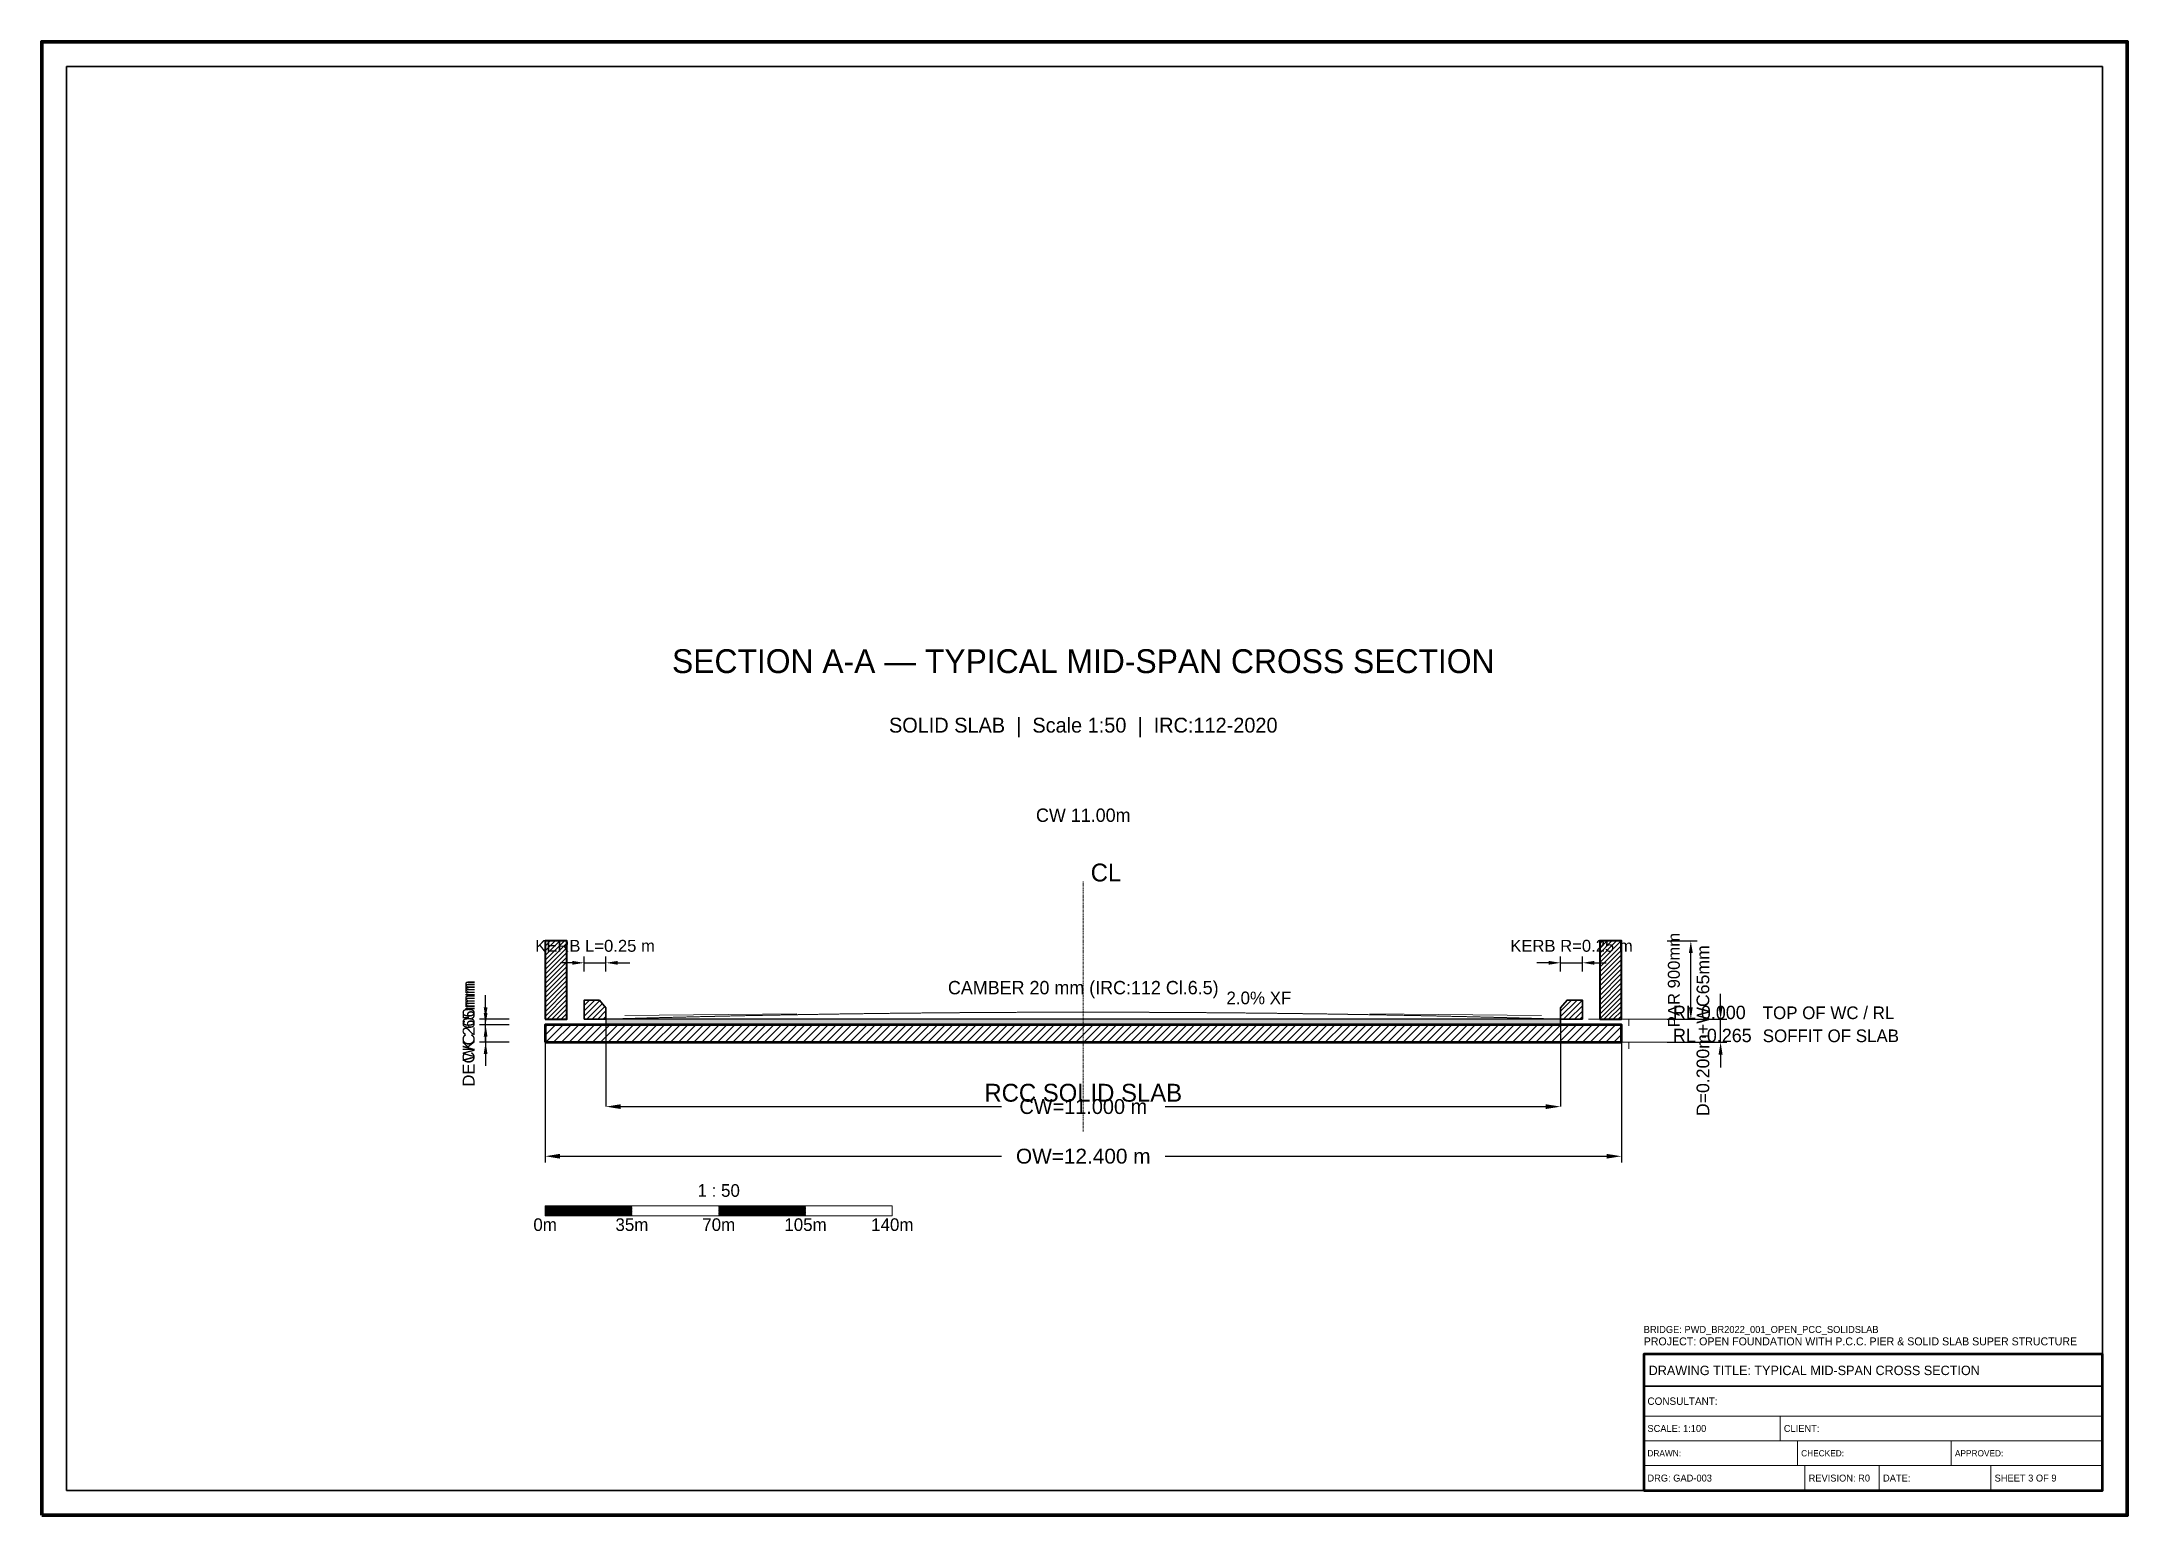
# Model space of a CAD drawing. Header units: metres. Extents: x 0 to 841, y 0 to 594.
import ezdxf
from ezdxf.enums import TextEntityAlignment as Align

# ---------------------------------------------------------------- set-up
doc = ezdxf.new("R2010")
doc.units = ezdxf.units.M
doc.linetypes.add('CENTER', pattern=[1.5, 0.75, -0.25, 0.25, -0.25])
doc.linetypes.add('DASHED', pattern=[0.5, 0.375, -0.125])
for name, color, linetype, lineweight in [('BORDER-INNER', 7, 'Continuous', 35), ('BORDER-OUTER', 7, 'Continuous', 70), ('DIM-LEVEL', 3, 'Continuous', 18), ('DIM-LINEAR', 3, 'Continuous', 18), ('DIM-SLOPE', 3, 'Continuous', 18), ('STRUC-CENTRE', 6, 'CENTER', 18), ('STRUC-HATCHING', 8, 'Continuous', 18), ('SUPER-CAMBER', 6, 'DASHED', 18), ('SUPER-DECK', 2, 'Continuous', 50), ('SUPER-KERB', 7, 'Continuous', 25), ('SUPER-PARAPET', 2, 'Continuous', 35), ('SUPER-WEARING', 8, 'Continuous', 25), ('SYM-SCALE', 7, 'Continuous', 13), ('TEXT-GENERAL', 7, 'Continuous', 18), ('TEXT-HEADER', 7, 'Continuous', 25), ('TEXT-LEVEL', 5, 'Continuous', 18), ('TEXT-SPEC', 7, 'Continuous', 13), ('TEXT-TITLE', 7, 'Continuous', 25), ('TITLEBLK-BOX', 7, 'Continuous', 50), ('TITLEBLK-TEXT', 7, 'Continuous', 18)]:
    doc.layers.add(name, color=color, linetype=linetype, lineweight=lineweight)
doc.styles.add('BRIDGE_STD', font='Arial.ttf')
doc.dimstyles.new('BRG_DIM', dxfattribs={"dimtxt": 0.006, "dimasz": 6, "dimexe": 1.25, "dimexo": 0.625, "dimtad": 1, "dimcen": 2.5, "dimazin": 3, "dimtfac": 1, "dimtmove": 0, "dimatfit": 3})
doc.dimstyles.new('pmb100', dxfattribs={"dimtxt": 2.5, "dimasz": 0.9375, "dimexe": 2.5, "dimexo": 2.5, "dimtad": 0, "dimtih": 1, "dimdec": 0, "dimtxsty": 'BRIDGE_STD', "dimcen": 2.5, "dimazin": 3, "dimtfac": 1, "dimtmove": 0, "dimatfit": 3})

# ---------------------------------------------------------------- blocks, each defined once
blk = doc.blocks.new('_CLOSEDFILLED')
at = {"color": 0, "linetype": 'BYBLOCK'}
blk.add_solid([(-1, 0.16), (0, 0), (-1, -0.16)], dxfattribs=at)
blk = doc.blocks.new('*D1')
for p, q in [((227.5, 200), (227.5, 164.725)), ((612.5, 200), (612.5, 164.725)), ((233.5, 164.725), (387, 164.725)), ((453, 164.725), (606.5, 164.725))]:
    blk.add_line(p, q)
at = {"layer": 'Defpoints'}
for p in [(227.5, 200), (612.5, 200), (227.5, 164.725)]:
    blk.add_point(p, dxfattribs=at)
at = {"layer": 'DIM-LINEAR', "xscale": 6, "yscale": 6, "rotation": 180}
blk.add_blockref('_CLOSEDFILLED', (227.5, 164.725), dxfattribs=at)
at = {"layer": 'DIM-LINEAR', "xscale": 6, "yscale": 6}
blk.add_blockref('_CLOSEDFILLED', (612.5, 164.725), dxfattribs=at)
at = {"layer": 'DIM-LINEAR', "color": 3, "insert": (420, 164.725), "char_height": 6, "attachment_point": 5}
blk.add_mtext('CW=11.000 m', dxfattribs=at)

msp = doc.modelspace()

# ---------------------------------------------------------------- hatches: boundary and pattern name
at = {"layer": 'STRUC-HATCHING'}
h = msp.add_hatch(dxfattribs=at)
h.set_pattern_fill('ANSI31', scale=0.42)
h.paths.add_polyline_path([(203, 200), (211.75, 200), (211.75, 231.5), (203, 231.5)])
h = msp.add_hatch(dxfattribs=at)
h.set_pattern_fill('ANSI31', scale=0.42)
h.paths.add_polyline_path([(628.25, 200), (637, 200), (637, 231.5), (628.25, 231.5)])
h = msp.add_hatch(dxfattribs=at)
h.set_pattern_fill('ANSI31', scale=0.49)
h.paths.add_polyline_path([(218.75, 200), (227.5, 200), (227.5, 204.62), (224.875, 207.7), (218.75, 207.7)])
h = msp.add_hatch(dxfattribs=at)
h.set_pattern_fill('ANSI31', scale=0.49)
h.paths.add_polyline_path([(612.5, 200), (621.25, 200), (621.25, 207.7), (615.125, 207.7), (612.5, 204.62)])
h = msp.add_hatch(dxfattribs=at)
h.set_pattern_fill('ANSI31', scale=0.7)
h.paths.add_polyline_path([(203, 190.725), (637, 190.725), (637, 197.725), (203, 197.725)])
at = {"layer": 'SUPER-WEARING'}
h = msp.add_hatch(dxfattribs=at)
h.set_pattern_fill('AR-SAND', scale=0.14)
h.paths.add_polyline_path([(227.5, 197.725), (612.5, 197.725), (612.5, 200), (227.5, 200)])
at = {"layer": 'SYM-SCALE'}
h = msp.add_hatch(dxfattribs=at)
h.set_pattern_fill('SOLID')
h.paths.add_polyline_path([(203, 120.725), (238, 120.725), (238, 124.805), (203, 124.805)])
h = msp.add_hatch(dxfattribs=at)
h.set_pattern_fill('SOLID')
h.paths.add_polyline_path([(273, 120.725), (308, 120.725), (308, 124.805), (273, 124.805)])

# ---------------------------------------------------------------- linework, layer by layer
at = {"layer": 'BORDER-INNER'}
msp.add_lwpolyline([(10, 10), (831, 10), (831, 584), (10, 584), (10, 10)], dxfattribs=at)
at = {"layer": 'BORDER-OUTER'}
msp.add_lwpolyline([(0, 0), (841, 0), (841, 594), (0, 594), (0, 0)], dxfattribs=at)
at = {"layer": 'DIM-LEVEL'}
for p, q in [((623.8, 200), (656.2, 200)), ((640, 200), (640, 197.3)), ((623.8, 190.725), (656.2, 190.725)), ((640, 190.725), (640, 188.025))]:
    msp.add_line(p, q, dxfattribs=at)
at = {"layer": 'DIM-SLOPE', "color": 3}
for p, q in [((304.5, 202.1), (235.2, 201.407)), ((535.5, 202.1), (604.8, 201.407))]:
    msp.add_line(p, q, dxfattribs=at)
at = {"layer": 'STRUC-CENTRE'}
msp.add_line((420, 154.725), (420, 255.5), dxfattribs=at)
at = {"layer": 'SUPER-CAMBER', "color": 6}
msp.add_lwpolyline([(227.5, 200), (246.75, 200.532), (266, 201.008), (285.25, 201.428), (304.5, 201.792), (323.75, 202.1), (343, 202.352), (362.25, 202.548), (381.5, 202.688), (400.75, 202.772), (420, 202.8), (439.25, 202.772), (458.5, 202.688), (477.75, 202.548), (497, 202.352), (516.25, 202.1), (535.5, 201.792), (554.75, 201.428), (574, 201.008), (593.25, 200.532), (612.5, 200)], dxfattribs=at)
at = {"layer": 'SUPER-DECK', "lineweight": 50}
msp.add_lwpolyline([(203, 190.725), (637, 190.725), (637, 197.725), (203, 197.725), (203, 190.725)], dxfattribs=at)
at = {"layer": 'SUPER-KERB', "lineweight": 35}
for points in [[(218.75, 200), (227.5, 200), (227.5, 204.62), (224.875, 207.7), (218.75, 207.7), (218.75, 200)], [(612.5, 200), (621.25, 200), (621.25, 207.7), (615.125, 207.7), (612.5, 204.62), (612.5, 200)]]:
    msp.add_lwpolyline(points, dxfattribs=at)
at = {"layer": 'SUPER-PARAPET', "lineweight": 40}
for points in [[(203, 200), (211.75, 200), (211.75, 231.5), (203, 231.5), (203, 200)], [(628.25, 200), (637, 200), (637, 231.5), (628.25, 231.5), (628.25, 200)]]:
    msp.add_lwpolyline(points, dxfattribs=at)
at = {"layer": 'SUPER-WEARING'}
msp.add_lwpolyline([(227.5, 197.725), (612.5, 197.725), (612.5, 200), (227.5, 200), (227.5, 197.725)], dxfattribs=at)
at = {"layer": 'SYM-SCALE'}
msp.add_lwpolyline([(203, 120.725), (343, 120.725), (343, 124.805), (203, 124.805), (203, 120.725)], dxfattribs=at)
at = {"layer": 'TITLEBLK-BOX', "lineweight": 50}
msp.add_lwpolyline([(646, 10), (831, 10), (831, 65), (646, 65), (646, 10)], dxfattribs=at)
at = {"layer": 'TITLEBLK-BOX', "lineweight": 30}
msp.add_lwpolyline([(646, 52), (831, 52), (831, 65), (646, 65), (646, 52)], dxfattribs=at)
at = {"layer": 'TITLEBLK-BOX', "lineweight": 18}
for points in [[(646, 40), (831, 40), (831, 52), (646, 52), (646, 40)], [(646, 30), (701, 30), (701, 40), (646, 40), (646, 30)], [(701, 30), (831, 30), (831, 40), (701, 40), (701, 30)], [(646, 20), (708, 20), (708, 30), (646, 30), (646, 20)], [(708, 20), (770, 20), (770, 30), (708, 30), (708, 20)], [(770, 20), (831, 20), (831, 30), (770, 30), (770, 20)], [(646, 10), (711, 10), (711, 20), (646, 20), (646, 10)], [(711, 10), (741, 10), (741, 20), (711, 20), (711, 10)], [(741, 10), (786, 10), (786, 20), (741, 20), (741, 10)], [(786, 10), (831, 10), (831, 20), (786, 20), (786, 10)]]:
    msp.add_lwpolyline(points, dxfattribs=at)

# ---------------------------------------------------------------- texts
at = {"layer": 'DIM-SLOPE', "color": 3}
msp.add_text('2.0% XF', height=5.1, dxfattribs=at).set_placement((477.75, 206))
at = {"layer": 'STRUC-CENTRE'}
msp.add_text('CL', height=7.2, dxfattribs=at).set_placement((423, 255.5))
at = {"layer": 'SUPER-CAMBER', "color": 6}
msp.add_text('CAMBER 20 mm (IRC:112 Cl.6.5)', height=5.4, dxfattribs=at).set_placement((420, 210), align=Align.CENTER)
at = {"layer": 'TEXT-GENERAL'}
for s, height, p in [('CW 11.00m', 5.4, (420, 279.5)), ('RCC SOLID SLAB', 7.2, (420, 166.725)), ('1 : 50', 5.1, (273, 128.375)), ('0m', 5.1, (203, 114.605)), ('35m', 5.1, (238, 114.605)), ('70m', 5.1, (273, 114.605)), ('105m', 5.1, (308, 114.605)), ('140m', 5.1, (343, 114.605))]:
    msp.add_text(s, height=height, dxfattribs=at).set_placement(p, align=Align.CENTER)
at = {"layer": 'TEXT-HEADER'}
msp.add_text('SECTION A-A — TYPICAL MID-SPAN CROSS SECTION', height=9.6, dxfattribs=at).set_placement((420, 339.5), align=Align.CENTER)
at = {"layer": 'TEXT-LEVEL'}
for s, height, p in [('RL 0.000', 5.4, (657.82, 200)), ('TOP OF WC / RL', 5.1, (694, 200)), ('RL -0.265', 5.4, (657.82, 190.725)), ('SOFFIT OF SLAB', 5.1, (694, 190.725))]:
    msp.add_text(s, height=height, dxfattribs=at).set_placement(p)
at = {"layer": 'TEXT-SPEC'}
msp.add_text('SOLID SLAB  |  Scale 1:50  |  IRC:112-2020', height=6, dxfattribs=at).set_placement((420, 315.5), align=Align.CENTER)
at = {"layer": 'TEXT-TITLE'}
for s, height, p in [('PROJECT: OPEN FOUNDATION WITH P.C.C. PIER & SOLID SLAB SUPER STRUCTURE', 3.2, (646, 68.5)), ('DRAWING TITLE: TYPICAL MID-SPAN CROSS SECTION', 3.8, (648, 56.5))]:
    msp.add_text(s, height=height, dxfattribs=at).set_placement(p)
at = {"layer": 'TITLEBLK-TEXT'}
for s, height, p in [('BRIDGE: PWD_BR2022_001_OPEN_PCC_SOLIDSLAB', 2.8, (646, 73.5)), ('CONSULTANT: ', 3, (647.5, 44.5)), ('SCALE: 1:100', 2.8, (647.5, 33.6)), ('CLIENT: ', 2.8, (702.5, 33.6)), ('DRAWN: ', 2.5, (647.5, 23.75)), ('CHECKED: ', 2.5, (709.5, 23.75)), ('APPROVED: ', 2.5, (771.5, 23.75)), ('DRG: GAD-003', 2.8, (647.5, 13.6)), ('REVISION: R0', 2.8, (712.5, 13.6)), ('DATE: ', 2.8, (742.5, 13.6)), ('SHEET 3 OF 9', 2.8, (787.5, 13.6))]:
    msp.add_text(s, height=height, dxfattribs=at).set_placement(p)

# ---------------------------------------------------------------- dimensions: what is measured, and where the dimension line sits
at = {"layer": 'DIM-LINEAR'}
for base, p1, p2, text, override in [((218.75, 222.7), (218.75, 216.7), (227.5, 216.7), 'KERB L=0.25 m', {"dimtxt": 4.8, "dimasz": 4.8, "dimgap": 1.92, "dimclrt": 3}), ((612.5, 222.7), (612.5, 216.7), (621.25, 216.7), 'KERB R=0.25 m', {"dimtxt": 4.8, "dimasz": 4.8, "dimgap": 1.92, "dimclrt": 3}), ((203, 144.725), (203, 200), (637, 200), 'OW=12.400 m', {"dimtxt": 6, "dimasz": 6, "dimgap": 2.4, "dimclrt": 3})]:
    msp.add_linear_dim(base=base, p1=p1, p2=p2, text=text, dimstyle='pmb100', override=override, dxfattribs=at).render()
for base, p1, p2, text, override in [((665, 200), (653, 200), (653, 231.5), 'PAR 900mm', {"dimtxt": 4.8, "dimasz": 4.8, "dimgap": 1.92, "dimclrt": 3}), ((677, 190.725), (653, 190.725), (653, 200), 'D=0.200m+WC65mm', {"dimtxt": 5.1, "dimasz": 5.1, "dimgap": 2.04, "dimclrt": 3}), ((179, 190.725), (191, 190.725), (191, 197.725), 'DECK 200mm', {"dimtxt": 4.8, "dimasz": 4.8, "dimgap": 1.92, "dimclrt": 3}), ((179, 197.725), (191, 197.725), (191, 200), 'WC 65mm', {"dimtxt": 4.8, "dimasz": 4.8, "dimgap": 1.92, "dimclrt": 3})]:
    msp.add_linear_dim(base=base, p1=p1, p2=p2, angle=90, text=text, dimstyle='pmb100', override=override, dxfattribs=at).render()
dim = msp.add_linear_dim(base=(227.5, 164.725), p1=(227.5, 200), p2=(612.5, 200), text='CW=11.000 m', dimstyle='BRG_DIM', override={"dimtxt": 6, "dimasz": 6, "dimgap": 2.4, "dimclrt": 3}, dxfattribs=at)
dim.commit()
dim.dimension.update_dxf_attribs({"geometry": '*D1', "text_midpoint": (420, 164.725)})

doc.saveas('drawing.dxf')
